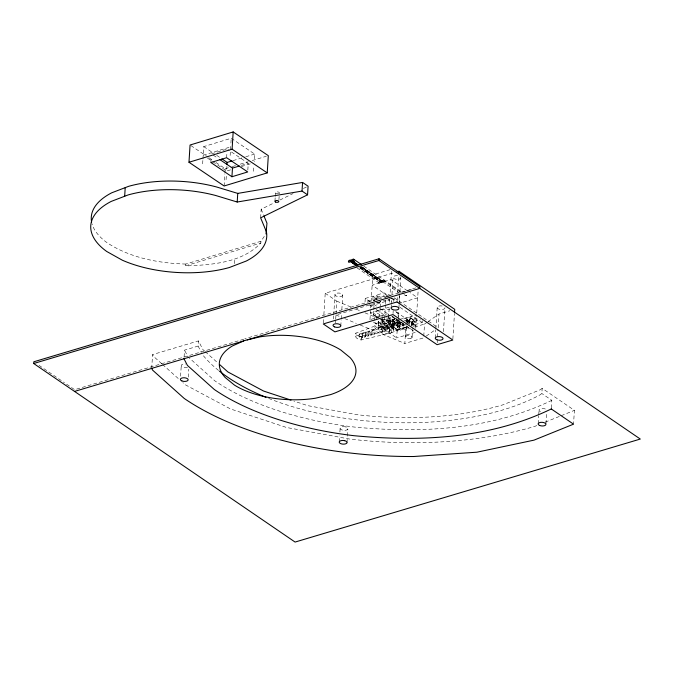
<?xml version="1.0" encoding="UTF-8"?>
<svg xmlns="http://www.w3.org/2000/svg" width="674" height="674" viewBox="0 0 674 674"><rect width="100%" height="100%" fill="white"/><g stroke="black" fill="none" stroke-linecap="round" stroke-linejoin="round"><path stroke-width="0.51" stroke-dasharray="3.37 2.53" d="M381.113 282.507L384.306 281.547L384.416 279.82L381.484 280.586L380.675 281.563A1.137 0.784 -55.7 0 0 380.313 281.058L380.102 281.016A1.137 0.784 -55.7 0 0 378.923 282.027L378.813 283.19L372.141 285.178L390.246 297.546M151.709 368.392L152.577 354.591L198.434 340.909L202.95 349.621L204.466 350.977M260.956 241.258L260.846 242.985C242.337 262.582 212.529 264.831 187.027 265.885L185.679 265.792L185.788 264.065L260.956 241.258L264.975 235.42M180.59 376.176L181.272 365.333M184.095 356.841L184.516 350.135L198.105 346.082L198.434 340.909M188.316 377.095L188.813 369.209M202.647 163.849L202.882 160.016M202.95 159.056L203.725 146.603L231.216 138.263L254.646 154.076L254.165 161.735M210.852 162.501L211.206 156.756M224.13 185.982L224.889 173.808M224.948 172.797L225.209 168.736L215.773 162.375M226.624 157.716L226.927 152.931M230.542 169.848L226.616 171.036L226.919 166.251M226.076 179.663L226.371 174.869M230.5 149.754L230.853 144.009M230.921 143.048L231.216 138.263M230.137 155.509L230.441 150.715M234.493 263.627L234.796 258.698M247.83 170.033L248.251 163.327L228.006 149.662M253.567 171.322L253.929 165.568M260.636 217.837L261.175 209.218L273.374 203.228M274.941 201.181L275.186 197.347M275.245 196.387L275.481 192.562M278.926 199.723L279.348 193.017A1.955 0.918 3.6 0 0 276.702 191.896A1.955 0.918 3.6 0 0 276.197 193.446A1.955 0.918 3.6 0 0 279.348 193.017M323.352 322.913L323.613 318.819M323.865 314.724L325.222 293.241L392.993 273.012M333.462 318.962L333.655 315.895M333.723 314.868L335.012 294.403M335.467 322.922L335.652 319.939M335.719 318.945L335.964 314.969L394.029 297.647L438.167 327.8L439.044 314.008L449.828 310.781M336.031 313.983L336.832 301.177L325.222 293.241M340.8 326.022L341.187 319.889M341.255 318.861L341.575 313.747M341.836 309.652L342.737 295.322A3.909 1.828 3.6 0 0 337.438 293.089A3.909 1.828 3.6 0 0 336.444 296.181A3.909 1.828 3.6 0 0 342.737 295.322M339.275 441.841L339.654 435.926M339.898 431.983L340.143 428.041M347 442.759L347.371 436.845M347.439 435.859L347.868 428.959M380.372 327.033L381.998 326.536A7.818 3.656 3.6 0 1 392.125 328.036A7.818 3.656 3.6 0 1 391.223 332.838L361.138 339.982L359.849 339.688A7.886 3.69 3.6 0 1 355.72 336.815L355.855 333.116L374.399 326.216L374.533 324.152L380.827 321.81L380.498 326.983A7.818 3.656 3.6 0 0 379.572 331.785A7.818 3.656 3.6 0 0 389.707 333.285L407.517 326.772M359.284 337.202L359.478 334.102M361.138 339.982L361.331 336.882L382.63 331.886L382.765 329.813L389.909 328.137L389.589 333.31M362.418 336.267L362.612 333.167M362.368 337.573A1.567 0.733 3.6 0 0 360.253 336.68A1.567 0.733 3.6 0 0 359.857 337.918A1.567 0.733 3.6 0 0 362.368 337.573L362.57 334.473A1.567 0.733 3.6 0 0 360.447 333.579A1.567 0.733 3.6 0 0 360.051 334.81A1.567 0.733 3.6 0 0 362.57 334.473M365.249 298.456L365.03 301.91L372.882 299.568L374.264 300.714L374.567 297.124L373.101 296.113L365.249 298.456L370.228 301.859M365.561 335.332L365.755 332.231M365.51 336.638A1.567 0.733 3.6 0 0 363.396 335.745A1.567 0.733 3.6 0 0 362.991 336.983A1.567 0.733 3.6 0 0 365.51 336.638L365.704 333.537A1.567 0.733 3.6 0 0 363.589 332.636A1.567 0.733 3.6 0 0 363.185 333.874A1.567 0.733 3.6 0 0 365.704 333.537M368.644 335.703A1.567 0.733 3.6 0 0 366.53 334.81A1.567 0.733 3.6 0 0 366.134 336.04A1.567 0.733 3.6 0 0 368.644 335.703L368.889 331.296M369.975 319.67L371.062 302.424M371.121 301.413L372.798 274.832L391.628 269.212M372.882 299.568L373.101 296.113M371.787 334.767A1.567 0.733 3.6 0 0 369.672 333.874A1.567 0.733 3.6 0 0 369.268 335.104A1.567 0.733 3.6 0 0 371.787 334.767L372.031 330.353M373.463 314.556L373.716 310.613M373.775 309.627L374.146 303.721M376.235 295.178L377.71 296.189L377.491 299.635L376.016 298.633L376.235 295.178L384.079 292.836L389.058 296.24M374.71 320.116L375.081 314.202M374.921 333.832A1.567 0.733 3.6 0 0 372.806 332.931A1.567 0.733 3.6 0 0 372.41 334.169A1.567 0.733 3.6 0 0 374.921 333.832L375.123 330.723A1.567 0.733 3.6 0 0 373 329.83A1.567 0.733 3.6 0 0 372.604 331.069A1.567 0.733 3.6 0 0 375.123 330.723M378.038 329.502L378.561 321.22M378.384 324.253L378.586 321.144M379.673 315.221A3.134 1.466 3.6 0 0 375.342 313.477A3.134 1.466 3.6 0 0 374.685 315.971A3.134 1.466 3.6 0 0 379.673 315.221L380.102 308.321M380.17 307.336L380.54 301.421A3.126 1.466 3.6 0 1 379.209 302.348M381.509 329.392L381.577 328.524M381.745 325.416L382.209 318.002M382.436 319.282L381.998 326.536L401.384 321.995M385.52 297.419L383.868 296.29L384.079 292.836M384.155 325.702L385.477 304.774M385.536 303.721L385.932 297.445M388.022 326.165A1.955 0.918 3.6 0 0 385.376 325.045A1.955 0.918 3.6 0 0 384.871 326.595A1.955 0.918 3.6 0 0 388.022 326.165L389.302 306.173M389.547 302.23L389.867 296.855M391.493 271.277L389.951 295.793A1.955 0.918 3.6 0 0 387.777 294.656A1.955 0.918 3.6 0 0 386.185 295.827A1.955 0.918 3.6 0 0 389.159 296.375M405.554 324.472L397.761 327.328A11.736 5.493 3.6 0 0 391.813 322.307L389.429 321.734L389.555 319.661L391.939 320.234A11.736 5.493 3.6 0 1 397.904 325.256M381.029 319.232A11.736 5.493 3.6 0 0 389.926 320.175L392.748 319.493L392.31 326.654L389.496 327.075A11.736 5.493 3.6 0 1 375.073 322.543M391.139 307.782L391.333 304.707M391.4 303.688L391.72 298.574M391.973 294.479L393.068 277.081M390.212 330.42A4.398 2.056 3.6 0 0 384.256 327.909A4.398 2.056 3.6 0 0 383.135 331.389A4.398 2.056 3.6 0 0 390.212 330.42L390.263 329.561A4.398 2.056 3.6 0 0 384.315 327.05A4.398 2.056 3.6 0 0 383.186 330.521A4.398 2.056 3.6 0 0 390.263 329.561M390.431 326.452A4.398 2.056 3.6 0 0 384.475 323.941A4.398 2.056 3.6 0 0 383.354 327.412A4.398 2.056 3.6 0 0 390.431 326.452L390.903 319.038M407.34 326.839L397.534 329.763L391.434 325.601L402.235 322.206M391.333 332.788L391.838 324.506L398.064 322.189L398.258 319.19M392.015 326.696L392.453 319.796L394.922 319.063L394.484 325.963M393.026 313.553L393.212 310.571M393.776 301.623L394.029 297.647M393.675 330.386L394.172 322.037M397.104 300.907L397.357 296.813M397.618 292.718L398.713 275.321M396.447 318.246L396.017 325.138L398.444 326.797A3.909 1.828 3.6 0 1 397.77 329.333A3.909 1.828 3.6 0 1 392.285 328.752L389.774 327.033L390.204 320.133L392.723 321.852A3.909 1.828 3.6 0 0 397.323 322.635A3.909 1.828 3.6 0 0 399.665 320.807M396.817 326.005L397.011 322.905M391.392 315.82L415.521 332.307L396.691 337.927L397.778 320.681L401.746 319.493M398.098 315.601L398.418 310.529M399.32 296.189L398.865 303.426L417.695 297.815L409.935 292.516M397.534 329.763L391.451 325.424M398.924 307.673L399.118 304.606M399.185 303.586L400.794 278M397.753 327.37L397.887 325.264L391.661 327.615A7.818 3.656 3.6 0 0 392.403 322.829A7.818 3.656 3.6 0 0 382.318 321.363L389.555 319.661M398.326 318.204L398.511 315.247M399.244 328.187L399.674 321.287M399.96 325.07L400.154 321.961M399.909 326.376A1.567 0.733 3.6 0 0 397.786 325.483A1.567 0.733 3.6 0 0 397.39 326.713A1.567 0.733 3.6 0 0 399.909 326.376L400.103 323.267A1.567 0.733 3.6 0 0 397.989 322.374A1.567 0.733 3.6 0 0 397.584 323.613A1.567 0.733 3.6 0 0 400.103 323.267M403.044 325.441A1.567 0.733 3.6 0 0 400.929 324.539A1.567 0.733 3.6 0 0 400.533 325.778A1.567 0.733 3.6 0 0 403.044 325.441L403.288 321.026M407.29 326.924L403.372 328.095L403.591 324.649L391.746 316.553M360.211 325.011L404.83 343.479L405.697 329.679L410.651 328.204M406.296 322.164L406.43 320.091M405.773 336.73L406.515 324.902M406.843 322.071L407.012 319.484A3.126 1.466 3.6 0 1 410.559 318.423A3.126 1.466 3.6 0 1 413.187 320.217L412.631 328.474M409.565 319.156L409.32 323.562A1.567 0.733 3.6 0 0 408.747 322.854M409.741 324.75L409.64 321.279A3.126 1.466 3.6 0 1 407.012 319.484M405.462 321.035L410.567 319.838L410.761 316.738L411.94 316.991A7.886 3.69 3.6 0 1 416.187 319.83L416.279 320.487L406.523 324.11M411.216 325.753L411.435 322.307L408.495 323.183M412.463 322.627A1.567 0.733 3.6 0 0 410.34 321.734A1.567 0.733 3.6 0 0 409.944 322.972A1.567 0.733 3.6 0 0 412.463 322.627L412.657 319.527A1.567 0.733 3.6 0 0 410.542 318.625A1.567 0.733 3.6 0 0 410.137 319.864A1.567 0.733 3.6 0 0 412.657 319.527M412.075 337.345L412.572 329.46M422.312 320.748L422.202 322.475L414.358 324.817L414.569 321.363L413.187 320.217M415.774 328.364L416.608 315.061L402.732 319.198M416.734 313.031L418.15 290.57M427.089 322.29L424.527 324.059L423.66 337.859L404.83 343.479M435.286 337.935L435.8 329.746M435.859 328.727L437.215 307.234M437.232 342.712L438.049 329.788M443.458 331.692L444.941 308.153M452.861 338.997L454.47 313.418M538.189 423.685L538.678 415.807M538.745 414.822L539.057 409.893M268.665 398.427A197.162 92.254 3.6 0 0 539.857 394.964L541.845 393.515L542.166 388.334L574.408 410.356L573.54 424.157M545.974 423.626L546.715 411.797M551.332 407.989L551.821 400.322L541.845 393.515M361.382 266.853L382.52 281.285L382.175 282.069L381.063 282.49L359.756 267.94M374.567 297.124L374.483 297.268A3.126 1.466 3.6 0 0 377.111 299.062M542.166 388.334L540.186 389.791L503.225 404.737A197.162 92.254 3.6 0 1 357.035 414.687L307.639 405.622L293.931 401.081M427.939 321.7L439.044 314.008M426.221 336.082L434.755 330.167M279.937 200.01L293.08 193.564M303.401 188.493L308.094 186.192M551.821 400.322C490.739 429.978 420.955 433.407 354.389 427.063A212.942 99.642 3.6 0 1 214.888 380.886L187.962 356.782L184.516 350.135M536.74 425.589L534.861 426.347A250.416 117.175 3.6 0 1 349.191 438.985L286.45 427.468L230.491 408.95L185.139 384.686L182.881 382.663M545.215 422.16L560.279 416.069M561.223 415.69L574.408 410.356M355.661 336.225L382.15 326.502M411.325 325.357L416.085 323.587L415.984 322.939A7.886 3.69 3.6 0 0 411.747 320.099L410.567 319.838M378.813 283.19L381.063 282.49M395.149 318.987L389.926 320.175M392.31 326.654L396.556 324.834L398.073 322.147A11.736 5.493 3.6 0 0 392.125 317.117L390.532 316.738M380.355 281.05L382.116 280.51L378.923 281.462L378.923 282.027M203.186 155.222L230.677 146.881M226.178 149.392L211.392 153.883L218.14 158.432M233.044 160.623L244.831 157.05M245.808 156.756L254.646 154.076M225.209 168.736L231.224 166.908M232.227 166.604L236.229 165.391M240.239 164.17L248.259 161.743M252.27 160.522L266.306 156.267M241.351 165.425L248.251 163.327M241.343 166.571L251.158 163.588M185.679 265.792L260.846 242.985M384.306 281.547L390.971 279.558L409.076 291.926M376.016 298.633L383.868 296.29M243.777 339.224L74.654 389.69L63.356 381.973M415.858 287.874L244.805 338.769M411.41 289.534L399.514 293.08L360.969 266.879M370.843 305.878L389.673 300.259M404.021 294.555L405.706 295.701L406.616 295.431L404.931 294.285M389.235 307.159L370.405 312.77L377.305 317.488M370.97 319.375L388.805 314.05M391.434 325.601L402.226 322.383M397.559 324.127L402.521 322.644M406.481 321.464L416.389 318.507M414.569 321.363L420.458 319.611M397.542 329.594L407.357 326.663M409.017 327.48L397.129 331.027L380.751 319.838M412.985 326.292L415.959 325.407L396.135 311.868M414.611 327.016L424.527 324.059M389.429 321.734L398.57 319.594M399.589 319.358L410.761 316.738M377.71 296.189L378.03 296.206A3.126 1.466 3.6 0 1 380.675 297.622A3.126 1.466 3.6 0 1 378.712 299.054M185.788 264.065C158.491 263.231 130.478 257.974 107.276 242.867A88.159 41.274 3.6 0 1 92.026 223.81M382.765 329.813L382.672 329.805A11.736 5.493 3.6 0 1 374.761 325.365L374.533 324.152M382.63 331.886L382.546 331.869A11.736 5.493 3.6 0 1 374.626 327.429L374.399 326.216M361.331 336.882L360.042 336.587A7.886 3.69 3.6 0 1 355.914 333.714L355.855 333.116M336.832 301.177L352.35 307.597M356.234 309.206L360.11 310.807M364.963 312.82L376.598 317.639M380.481 319.24L405.697 329.679M335.964 314.969L340.817 316.982M344.692 318.583L356.335 323.402M203.725 146.603L213.27 153.04M216.742 155.382L221.08 158.314M190.919 145.592L208.064 157.168M208.915 157.741L212.344 160.058M207.525 158.154L211.863 161.078M212.731 161.667L226.616 171.036M363.85 266.196L404.097 293.712M400.668 292.263L383.051 280.224A1.137 0.784 -55.7 0 0 382.537 281.227L361.407 266.794M362.165 266.946L382.537 281.227M362.224 267.174L382.52 281.033M360.784 266.845L382.765 281.858M360.363 266.811L382.343 281.825M360.194 267.056L382.175 282.069M360.194 267.308L380.481 281.168M360.48 267.595L381.973 282.271M360.396 267.957L381.737 282.431M360.363 268.084L381.501 282.516M359.638 267.763L381.273 282.541M357.085 267.923L379.074 282.937M391.611 297.984L395.924 300.924M391.105 298.127L394.551 300.486M386.354 297.992L391.4 301.43M400.019 307.319L422.202 322.475M414.358 324.817L412.968 323.672A3.126 1.466 3.6 0 0 410.744 321.936A3.126 1.466 3.6 0 0 407.02 322.576M373.649 304.193L378.813 307.723M379.681 308.313L388.3 314.202M369.183 304.741L375.148 308.818M376.016 309.408L384.635 315.297M388.081 317.648L403.372 328.095M373.421 322.029L396.691 337.927M39.025 365.35L62.488 381.374M205.225 351.659L218.073 363.16M161.768 363.766L153.478 356.344L152.577 354.591M162.527 364.44L179.107 379.285M380.894 282.372L380.684 281.816A1.137 0.784 -55.7 0 1 380.355 282.6L380.153 282.81A1.137 0.784 -55.7 0 1 378.881 282.549M198.105 346.082L201.265 352.182M261.175 209.218L263.492 214.804M382.52 281.285L382.554 281.479A1.137 0.784 -55.7 0 0 384.315 280.957M406.835 322.568A3.168 1.483 3.6 0 1 411.646 322.121A3.168 1.483 3.6 0 1 411.789 324.489L411.089 324.657A3.168 1.483 3.6 0 1 410.298 324.733M380.338 301.784A3.134 1.466 3.6 0 1 379.361 302.34M378.662 302.5A3.134 1.466 3.6 0 1 376.269 302.399M374.331 300.764A3.134 1.466 3.6 0 1 374.938 300.09M375.511 299.837A3.134 1.466 3.6 0 1 377.811 299.652M400.567 277.048A3.909 1.828 3.6 0 1 396.691 279.356A3.909 1.828 3.6 0 1 393.498 276.5A3.909 1.828 3.6 0 1 400.07 276.601M444.958 307.681A3.909 1.828 3.6 0 1 440.501 309.484A3.909 1.828 3.6 0 1 437.493 306.788A3.909 1.828 3.6 0 1 443.509 306.384M540.489 411.662A3.909 1.828 3.6 0 1 540.203 408.899A3.909 1.828 3.6 0 1 546.058 409.413M187.465 367.381A3.909 1.828 3.6 0 1 181.348 366.049A3.909 1.828 3.6 0 1 185.712 364.011M218.528 370.43A197.162 92.254 3.6 0 1 202.621 354.794M389.892 328.145A7.818 3.656 3.6 0 1 379.85 326.578A7.818 3.656 3.6 0 1 380.81 321.81M386.429 317.968A7.818 3.656 3.6 0 1 394.138 322.383A7.818 3.656 3.6 0 1 384.854 325.154A7.818 3.656 3.6 0 1 378.889 320.217M402.622 322.787A1.567 0.733 3.6 0 1 400.727 322.678A1.567 0.733 3.6 0 1 400.263 321.784M405.209 325.028A1.567 0.733 3.6 0 1 403.128 324.421A1.567 0.733 3.6 0 1 404.459 323.579M407.206 322.669A1.567 0.733 3.6 0 1 408.006 322.669M404.265 320.504A1.567 0.733 3.6 0 1 406.093 320.841A1.567 0.733 3.6 0 1 406.06 321.725M376.699 317.024A11.736 5.493 3.6 0 1 377.44 310.958A11.736 5.493 3.6 0 1 389.724 309.543M395.697 311.59A11.736 5.493 3.6 0 1 398.132 316.654M376.159 318.414A11.736 5.493 3.6 0 1 382.259 316.274M383.961 279.954A1.137 0.784 -55.7 0 1 384.349 280.435M378.502 302.5A3.126 1.466 3.6 0 1 376.892 302.508M405.706 295.701A1.137 0.784 -55.7 0 1 406.616 295.431M382.175 323.419A7.818 3.656 3.6 0 1 392.268 324.893A7.818 3.656 3.6 0 1 391.518 329.679M394.113 317.968A7.818 3.656 3.6 0 1 389.488 322.062A7.818 3.656 3.6 0 1 379.765 319.998M379.816 316.333A7.818 3.656 3.6 0 1 386.615 314.859M392.116 316.216A7.818 3.656 3.6 0 1 393.346 317.041M388.308 316.713A4.398 2.056 3.6 0 1 389.606 320.15A4.398 2.056 3.6 0 1 382.47 319.072M407.138 320.74L413.229 325.079L407.138 320.74M410.921 338.289L410.222 338.458A3.168 1.483 3.6 0 1 405.756 336.857A3.168 1.483 3.6 0 1 410.306 335.77A3.168 1.483 3.6 0 1 410.921 338.289M345.568 426.895L344.583 426.718A3.909 1.828 3.6 0 0 340.252 427.813A3.909 1.828 3.6 0 0 342.451 430.105L343.428 430.29A3.909 1.828 3.6 0 0 347.759 429.186A3.909 1.828 3.6 0 0 345.568 426.895M384.711 329.704A1.955 0.918 3.6 0 0 387.853 329.274A1.955 0.918 3.6 0 0 385.208 328.154A1.955 0.918 3.6 0 0 384.711 329.704M407.003 320.799A1.567 0.733 3.6 0 0 409.522 320.462A1.567 0.733 3.6 0 0 407.399 319.569A1.567 0.733 3.6 0 0 407.003 320.799M369.462 332.004A1.567 0.733 3.6 0 0 371.981 331.659A1.567 0.733 3.6 0 0 369.866 330.766A1.567 0.733 3.6 0 0 369.462 332.004M366.327 332.939A1.567 0.733 3.6 0 0 368.847 332.594A1.567 0.733 3.6 0 0 366.723 331.701A1.567 0.733 3.6 0 0 366.327 332.939M383.624 323.107A4.398 2.056 3.6 0 0 390.701 322.138A4.398 2.056 3.6 0 0 384.753 319.628A4.398 2.056 3.6 0 0 383.624 323.107"/><path stroke-width="1.01" d="M33.7 363.513L378.914 260.501L640.3 439.052L295.086 542.064L33.7 363.513L33.81 361.786L379.024 258.774L419.877 286.677L419.767 288.405L247.156 339.907M124.673 196.26L125.212 187.633M188.981 162.266L190.06 145.02L233.17 131.935L268.311 155.66L267.233 172.898L224.13 185.982L188.981 162.266L232.092 149.181L267.233 172.898M227.037 164.33L227.155 162.417L221.948 158.904M232.092 149.181L233.17 131.935M231.94 176.74L210.852 162.501L226.624 157.716L247.712 171.946L231.94 176.74L232.479 168.112L219.825 159.578M237.206 202.023L215.79 195.527A88.159 41.274 3.6 0 0 128.111 194.938L111.202 201.416A88.159 41.274 3.6 0 0 106.736 251.486L122.297 260.189A88.159 41.274 3.6 0 0 229.379 267.511L246.288 261.023A88.159 41.274 3.6 0 0 266.424 231.814L260.636 217.837L307.555 194.82L302.028 191.071L237.206 202.023L237.745 193.404L216.329 186.909A88.159 41.274 3.6 0 0 128.65 186.319L111.741 192.798A88.159 41.274 3.6 0 0 91.605 222.007M302.028 191.071L302.567 182.443L237.745 193.404M307.555 194.82L308.094 186.192L302.567 182.443M378.914 260.501L379.024 258.774M398.839 273.282L398.966 271.234L396.978 271.824M454.537 312.391L454.731 309.324L398.966 271.234M266.003 233.929L266.963 223.195L263.871 215.739M350.269 260.931L350.244 260.771A1.137 0.784 -55.7 0 0 349.873 260.265L349.663 260.223A1.137 0.784 -55.7 0 0 348.433 261.63A1.137 0.784 -55.7 0 0 349.713 262.017L349.916 261.807A1.137 0.784 -55.7 0 0 350.253 261.023C351.002 257.847 353.547 261.655 350.632 261.697M551.458 408.874C490.335 438.58 420.483 442.043 353.842 435.682A212.942 99.642 3.6 0 1 214.34 389.513L187.423 365.409L183.783 358.383M227.155 162.417L232.067 160.926M232.479 168.112L239.38 166.023M74.544 391.417L243.676 340.951M290.991 400.112L263.576 391.038L227.871 371.938L219.581 364.516M353.698 259.271L361.315 264.469M354.642 262.169L352.106 260.442A1.137 0.784 -55.7 0 1 353.454 259.145A1.137 0.784 -55.7 0 1 353.547 260.762A1.137 0.784 -55.7 0 1 352.114 260.686L354.617 262.228M352.022 260.771L357.945 264.806M351.904 261.032L357.827 265.076M351.735 261.276L357.658 265.32M351.533 261.487L357.447 265.522M357.22 265.682L350.253 261.023L356.546 265.741M350.278 261.183L356.984 265.767M350.337 261.411L356.757 265.792M551.273 408.95L573.54 424.157L533.993 440.147L476.914 452.203L413.583 456.517A250.416 117.175 3.6 0 1 184.272 398.486L152.61 370.144L151.709 368.392M265.935 397.323A197.162 92.254 3.6 0 1 219.387 371.121M244.696 340.488L232.404 345.956A68.436 32.023 3.6 0 0 225.167 377.491L234.459 385.098A68.436 32.023 3.6 0 0 315.331 398.233L330.555 394.619A68.436 32.023 3.6 0 0 350.092 357.616L340.791 350.017A68.436 32.023 3.6 0 0 259.92 336.874L244.696 340.488M397.037 301.927L323.284 323.941L334.902 331.878L392.967 314.547L437.106 344.7L452.802 340.025L397.037 301.927M344.7 440.695L343.715 440.518A3.909 1.828 3.6 0 0 339.384 441.613A3.909 1.828 3.6 0 0 341.583 443.905L342.561 444.082A3.909 1.828 3.6 0 0 346.891 442.986A3.909 1.828 3.6 0 0 344.7 440.695M275.658 202.065A1.955 0.918 3.6 0 0 278.809 201.636A1.955 0.918 3.6 0 0 276.163 200.523A1.955 0.918 3.6 0 0 275.658 202.065M334.515 326.882A3.909 1.828 3.6 0 0 340.8 326.022A3.909 1.828 3.6 0 0 335.509 323.79A3.909 1.828 3.6 0 0 334.515 326.882M392.571 309.551A3.909 1.828 3.6 0 0 398.865 308.7A3.909 1.828 3.6 0 0 393.565 306.468A3.909 1.828 3.6 0 0 392.571 309.551M436.718 339.713A3.909 1.828 3.6 0 0 443.003 338.853A3.909 1.828 3.6 0 0 437.712 336.621A3.909 1.828 3.6 0 0 436.718 339.713M539.621 425.463A3.909 1.828 3.6 0 0 545.906 424.612A3.909 1.828 3.6 0 0 540.615 422.371A3.909 1.828 3.6 0 0 539.621 425.463M181.837 380.903A3.909 1.828 3.6 0 0 188.13 380.052A3.909 1.828 3.6 0 0 182.839 377.819A3.909 1.828 3.6 0 0 181.837 380.903"/></g></svg>
